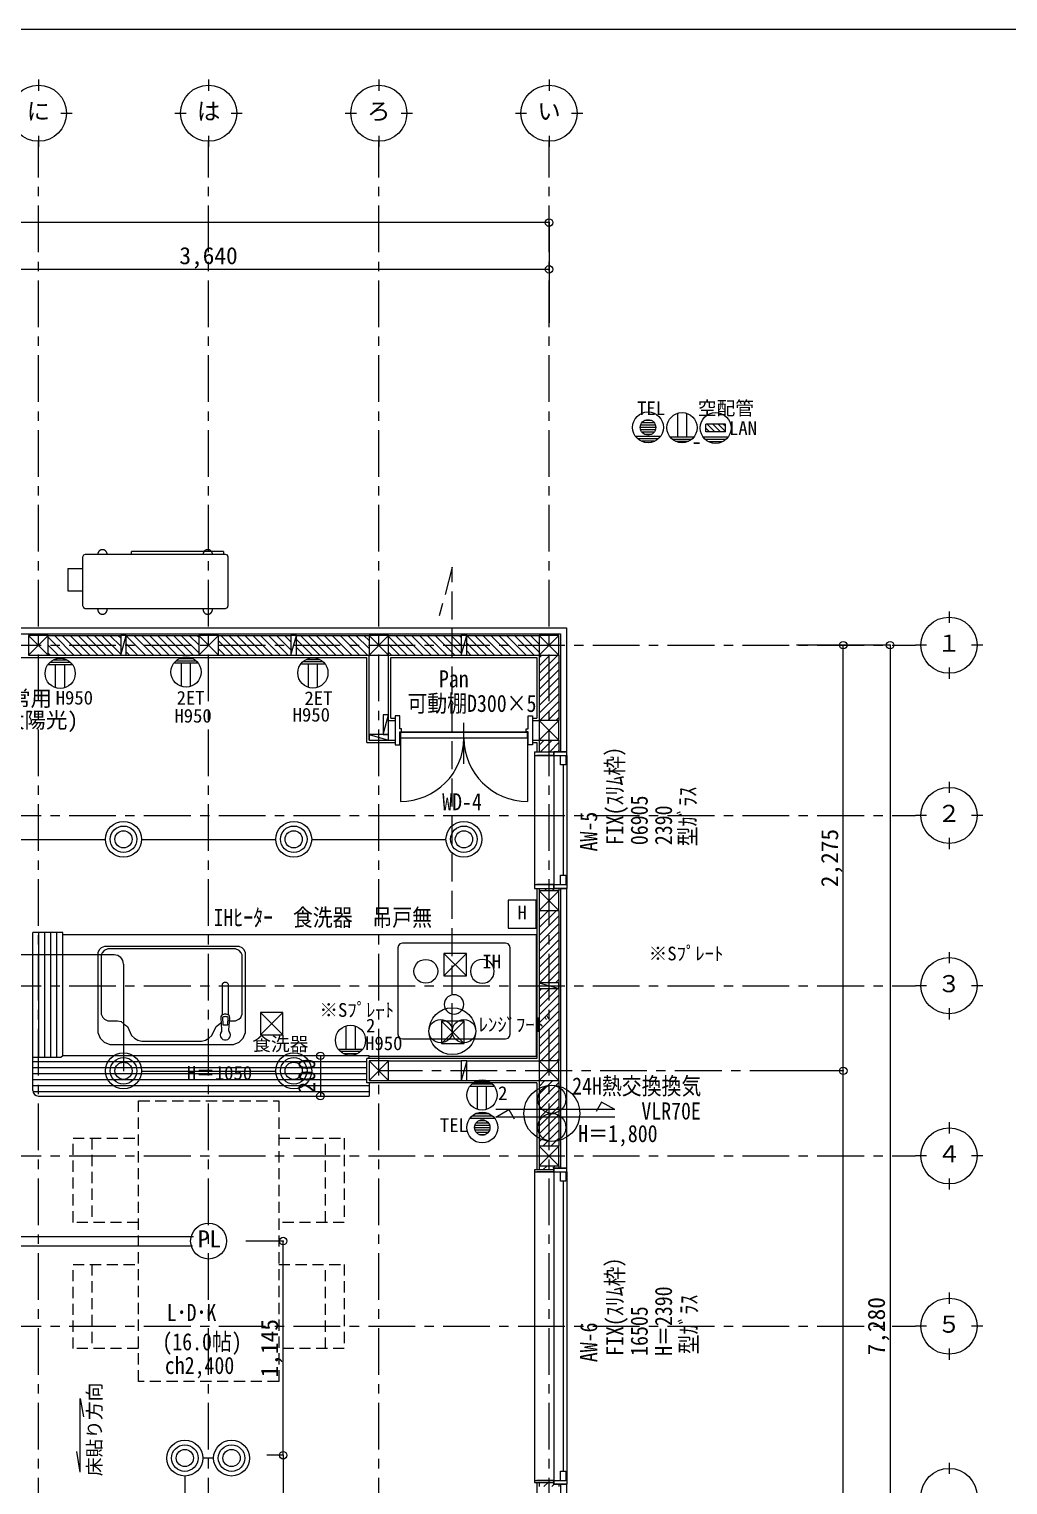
# Model space of a CAD drawing. Units: millimetres at full size, sheet at 1:50. Extents: x -16792 to 54909, y -26252 to 25759.
# Drawn here: x -656 to 4577, y -940 to 6842 of the extents above; entities that cross this region are included whole.
import ezdxf
from ezdxf.enums import TextEntityAlignment as Align

# ---------------------------------------------------------------- set-up
doc = ezdxf.new("R2010")
doc.units = ezdxf.units.MM
doc.header["$LTSCALE"] = 50
doc.header["$PDMODE"] = 32
doc.header["$PDSIZE"] = 40
for name, pattern in [('CHAIN1', [8, 5, -1, 1, -1]), ('DASHED1', [1.8, 1.2, -0.6]), ('DASHED3', [4, 3, -1])]:
    doc.linetypes.add(name, pattern=pattern)
for name, color, linetype, lineweight in [('3-1_通り芯・通り番号', 7, 'Continuous', 13), ('3-2_柱(黄)', 4, 'Continuous', 5), ('3-3_仕上線(黄)', 3, 'Continuous', 20), ('3-4_下地・間柱(水色)', 4, 'Continuous', 5), ('3-5_サッシ・室内建具', 7, 'Continuous', 13), ('3-6_住宅設備・造作', 4, 'Continuous', 5), ('3-7_家具点線', 4, 'DASHED1', 5), ('3-8_ハッチング', 1, 'Continuous', 9), ('3-9_建築設備', 5, 'Continuous', 13), ('3-A_文字', 7, 'Continuous', 13), ('3-F_寸法・方位', 7, 'Continuous', 13), ('8-1', 134, 'Continuous', 13), ('8-2', 6, 'Continuous', 13), ('8-A', 6, 'Continuous', 13), ('8-F', 7, 'Continuous', 13), ('F-F_図面枠（共通）', 7, 'Continuous', 13)]:
    doc.layers.add(name, color=color, linetype=linetype, lineweight=lineweight)
doc.styles.add('ＭＳ ゴシック', font='')
doc.styles.get('ＭＳ ゴシック').set_extended_font_data('MS Gothic')

msp = doc.modelspace()

# ---------------------------------------------------------------- linework, layer by layer
at = {"layer": '3-1_通り芯・通り番号'}
for p, q in [((-606.26, 6572.32), (-606.26, 6512.32)), ((303.74, 6572.32), (303.74, 6512.32)), ((1213.74, 6572.32), (1213.74, 6512.32)), ((2123.74, 6572.32), (2123.74, 6512.32)), ((-486.26, 6392.32), (-426.26, 6392.32)), ((123.74, 6392.32), (183.74, 6392.32)), ((423.74, 6392.32), (483.74, 6392.32)), ((1033.74, 6392.32), (1093.74, 6392.32)), ((1333.74, 6392.32), (1393.74, 6392.32)), ((1943.74, 6392.32), (2003.74, 6392.32)), ((2243.74, 6392.32), (2303.74, 6392.32)), ((-606.26, 6272.32), (-606.26, 6212.32)), ((303.74, 6272.32), (303.74, 6212.32)), ((1213.74, 6272.32), (1213.74, 6212.32)), ((2123.74, 6272.32), (2123.74, 6212.32)), ((4262.32, 3728.8), (4262.32, 3668.8)), ((4142.32, 3548.8), (4082.32, 3548.8)), ((4442.32, 3548.8), (4382.32, 3548.8)), ((4262.32, 3428.8), (4262.32, 3368.8)), ((4262.32, 2818.8), (4262.32, 2758.8)), ((4142.32, 2638.8), (4082.32, 2638.8)), ((4442.32, 2638.8), (4382.32, 2638.8)), ((4262.32, 2518.8), (4262.32, 2458.8)), ((4262.32, 1908.8), (4262.32, 1848.8)), ((4142.32, 1728.8), (4082.32, 1728.8)), ((4442.32, 1728.8), (4382.32, 1728.8)), ((4262.32, 1608.8), (4262.32, 1548.8)), ((4262.32, 998.8), (4262.32, 938.8)), ((4142.32, 818.8), (4082.32, 818.8)), ((4442.32, 818.8), (4382.32, 818.8)), ((4262.32, 698.8), (4262.32, 638.8)), ((4262.32, 88.8), (4262.32, 28.8)), ((4142.32, -91.2), (4082.32, -91.2)), ((4442.32, -91.2), (4382.32, -91.2)), ((4262.32, -211.2), (4262.32, -271.2)), ((4262.32, -821.2), (4262.32, -881.2))]:
    msp.add_line(p, q, dxfattribs=at)
at = {"layer": '3-1_通り芯・通り番号', "color": 1, "linetype": 'CHAIN1', "lineweight": 9}
for p, q in [((-606.26, -5551.2), (-606.26, 6242.32)), ((303.74, -5551.2), (303.74, 6242.32)), ((1213.74, -5551.2), (1213.74, 6242.32)), ((2123.74, -5551.2), (2123.74, 6242.32)), ((-7242.18, 3548.8), (4082.32, 3548.8)), ((-7242.18, 2638.8), (4082.32, 2638.8)), ((-7242.18, 1728.8), (4082.32, 1728.8)), ((3447, 1273.8), (1213.74, 1273.8)), ((-7242.18, 818.8), (4082.32, 818.8)), ((-7242.18, -91.2), (4082.32, -91.2))]:
    msp.add_line(p, q, dxfattribs=at)
at = {"layer": '3-1_通り芯・通り番号'}
for centre in [(-606.26, 6392.32), (303.74, 6392.32), (1213.74, 6392.32), (2123.74, 6392.32), (4262.32, 3548.8), (4262.32, 2638.8), (4262.32, 1728.8), (4262.32, 818.8), (4262.32, -91.2), (4262.32, -1001.2)]:
    msp.add_circle(centre, 150, dxfattribs=at)
at = {"layer": '3-2_柱(黄)'}
for p, q in [((-658.76, 3601.3), (-553.76, 3496.3)), ((-553.76, 3601.3), (-658.76, 3496.3)), ((251.24, 3601.3), (356.24, 3496.3)), ((356.24, 3601.3), (251.24, 3496.3)), ((1161.24, 3601.3), (1266.24, 3496.3)), ((1266.24, 3601.3), (1161.24, 3496.3)), ((2071.24, 3601.3), (2176.24, 3496.3)), ((2176.24, 3601.3), (2071.24, 3496.3)), ((2071.24, 3146.3), (2176.24, 3041.3)), ((2176.24, 3146.3), (2071.24, 3041.3)), ((2176.24, 2236.3), (2071.24, 2131.3)), ((2176.24, 2131.3), (2071.24, 2236.3)), ((1161.24, 1326.3), (1266.24, 1221.3)), ((1266.24, 1326.3), (1161.24, 1221.3)), ((2071.24, 1326.3), (2176.24, 1221.3)), ((2176.24, 1326.3), (2071.24, 1221.3)), ((2071.24, 871.3), (2176.24, 766.3)), ((2176.24, 871.3), (2071.24, 766.3))]:
    msp.add_line(p, q, dxfattribs=at)
at = {"layer": '3-2_柱(黄)', "color": 3, "lineweight": 20}
for points in [[(-658.76, 3601.3), (-658.76, 3496.3), (-553.76, 3496.3), (-553.76, 3601.3)], [(251.24, 3601.3), (251.24, 3496.3), (356.24, 3496.3), (356.24, 3601.3)], [(1161.24, 3601.3), (1161.24, 3496.3), (1266.24, 3496.3), (1266.24, 3601.3)], [(2071.24, 3601.3), (2071.24, 3496.3), (2176.24, 3496.3), (2176.24, 3601.3)], [(2071.24, 3146.3), (2071.24, 3041.3), (2176.24, 3041.3), (2176.24, 3146.3)], [(2176.24, 2236.3), (2071.24, 2236.3), (2071.24, 2131.3), (2176.24, 2131.3)], [(1161.24, 1326.3), (1161.24, 1221.3), (1266.24, 1221.3), (1266.24, 1326.3)], [(2071.24, 1326.3), (2071.24, 1221.3), (2176.24, 1221.3), (2176.24, 1326.3)], [(2071.24, 871.3), (2071.24, 766.3), (2176.24, 766.3), (2176.24, 871.3)]]:
    msp.add_lwpolyline(points, close=True, dxfattribs=at)
at = {"layer": '3-3_仕上線(黄)'}
for p, q in [((-1516.26, 3641.3), (-606.26, 3641.3)), ((-606.26, 3641.3), (303.74, 3641.3)), ((303.74, 3641.3), (1213.74, 3641.3)), ((1213.74, 3641.3), (2216.24, 3641.3)), ((2216.24, 3641.3), (2216.24, 3093.8)), ((-1451.26, 3483.8), (-606.26, 3483.8)), ((-606.26, 3483.8), (303.74, 3483.8)), ((303.74, 3483.8), (1148.74, 3483.8)), ((1148.74, 3028.8), (1148.74, 3483.8)), ((2058.74, 3483.8), (2058.74, 3158.8)), ((1278.74, 3158.8), (1301.74, 3158.8)), ((2035.74, 3158.8), (2058.74, 3158.8)), ((2216.24, 3093.8), (2216.24, 2978.8)), ((1148.74, 3028.8), (1301.74, 3028.8)), ((2058.74, 2248.8), (2058.74, 2183.8)), ((2058.74, 2183.8), (2058.74, 1338.8)), ((2216.24, 2248.8), (2216.24, 2183.8)), ((2216.24, 2183.8), (2216.24, 1273.8)), ((2058.74, 1338.8), (1148.74, 1338.8)), ((1148.74, 1208.8), (1148.74, 1338.8)), ((2216.24, 1273.8), (2216.24, 818.8)), ((2058.74, 1208.8), (1148.74, 1208.8)), ((2058.74, 1208.8), (2058.74, 818.8)), ((2058.74, 818.8), (2058.74, 743.8)), ((2216.24, 818.8), (2216.24, 753.8)), ((2058.74, -926.2), (2058.74, -1001.2)), ((2216.24, -936.2), (2216.24, -1001.2))]:
    msp.add_line(p, q, dxfattribs=at)
for points in [[(1278.74, 3158.8), (1278.74, 3483.8), (2058.74, 3483.8)], [(2035.74, 3028.8), (2058.74, 3028.8), (2058.74, 2978.8)]]:
    msp.add_lwpolyline(points, dxfattribs=at)
at = {"layer": '3-4_下地・間柱(水色)'}
for p, q in [((-1516.26, 3610.3), (-606.26, 3610.3)), ((-606.26, 3610.3), (303.74, 3610.3)), ((-553.76, 3601.3), (-166.26, 3601.3)), ((-166.26, 3496.3), (-136.26, 3601.3)), ((-136.26, 3601.3), (-166.26, 3601.3)), ((-166.26, 3601.3), (-166.26, 3496.3)), ((-136.26, 3601.3), (251.24, 3601.3)), ((-136.26, 3496.3), (-136.26, 3601.3)), ((303.74, 3610.3), (1213.74, 3610.3)), ((356.24, 3601.3), (743.74, 3601.3)), ((743.74, 3496.3), (773.74, 3601.3)), ((773.74, 3601.3), (743.74, 3601.3)), ((743.74, 3601.3), (743.74, 3496.3)), ((773.74, 3601.3), (1161.24, 3601.3)), ((773.74, 3496.3), (773.74, 3601.3)), ((1213.74, 3610.3), (2185.24, 3610.3)), ((1266.24, 3601.3), (1653.74, 3601.3)), ((1653.74, 3496.3), (1683.74, 3601.3)), ((1683.74, 3601.3), (1653.74, 3601.3)), ((1653.74, 3601.3), (1653.74, 3496.3)), ((1683.74, 3496.3), (1683.74, 3601.3)), ((1683.74, 3601.3), (2071.24, 3601.3)), ((2185.24, 3610.3), (2185.24, 3093.8)), ((-553.76, 3496.3), (-166.26, 3496.3)), ((-166.26, 3496.3), (-136.26, 3496.3)), ((-136.26, 3496.3), (251.24, 3496.3)), ((356.24, 3496.3), (743.74, 3496.3)), ((743.74, 3496.3), (773.74, 3496.3)), ((773.74, 3496.3), (1161.24, 3496.3)), ((1161.24, 3041.3), (1161.24, 3496.3)), ((1266.24, 3496.3), (1653.74, 3496.3)), ((1266.24, 3146.3), (1266.24, 3496.3)), ((1653.74, 3496.3), (1683.74, 3496.3)), ((1683.74, 3496.3), (2071.24, 3496.3)), ((2071.24, 3496.3), (2071.24, 3146.3)), ((2176.24, 3496.3), (2176.24, 3146.3)), ((1236.24, 3176.3), (1236.24, 3071.3)), ((1266.24, 3071.3), (1266.24, 3176.3)), ((1266.24, 3146.3), (1301.74, 3146.3)), ((2035.74, 3146.3), (2071.24, 3146.3)), ((1161.24, 3071.3), (1161.24, 3041.3)), ((1266.24, 3071.3), (1161.24, 3071.3)), ((1161.24, 3041.3), (1301.74, 3041.3)), ((1161.24, 3041.3), (1266.24, 3041.3)), ((1236.24, 3071.3), (1266.24, 3071.3)), ((2035.74, 3041.3), (2071.24, 3041.3)), ((2071.24, 3041.3), (2071.24, 3028.8)), ((2176.24, 3041.3), (2176.24, 2978.8)), ((2185.24, 3093.8), (2185.24, 2978.8)), ((2071.24, 2248.8), (2071.24, 2236.3)), ((2176.24, 2248.8), (2176.24, 2236.3)), ((2185.24, 2248.8), (2185.24, 2183.8)), ((2185.24, 2183.8), (2185.24, 1273.8)), ((2071.24, 2131.3), (2071.24, 1326.3)), ((2176.24, 2131.3), (2176.24, 1326.3)), ((2071.24, 1743.8), (2071.24, 1713.8)), ((2176.24, 1743.8), (2071.24, 1743.8)), ((2071.24, 1713.8), (2176.24, 1713.8)), ((1266.24, 1326.3), (1653.74, 1326.3)), ((1683.74, 1326.3), (1653.74, 1221.3)), ((1653.74, 1326.3), (1653.74, 1221.3)), ((1683.74, 1326.3), (1653.74, 1326.3)), ((2185.24, 1273.8), (2185.24, 818.8)), ((1266.24, 1221.3), (1653.74, 1221.3)), ((1653.74, 1221.3), (1683.74, 1221.3)), ((1683.74, 1221.3), (2071.24, 1221.3)), ((2071.24, 1221.3), (2071.24, 871.3)), ((2176.24, 1221.3), (2176.24, 871.3)), ((2185.24, 818.8), (2185.24, 753.8)), ((2071.24, 766.3), (2071.24, 743.8)), ((2176.24, 766.3), (2176.24, 753.8)), ((2071.24, -926.2), (2071.24, -948.7)), ((2176.24, -936.2), (2176.24, -948.7)), ((2185.24, -936.2), (2185.24, -1001.2))]:
    msp.add_line(p, q, dxfattribs=at)
for points in [[(1236.24, 3071.3), (1266.24, 3176.3), (1236.24, 3176.3)], [(1161.24, 3071.3), (1266.24, 3041.3), (1266.24, 3071.3)], [(2071.24, 1743.8), (2176.24, 1713.8), (2176.24, 1743.8)], [(1683.74, 1221.3), (1683.74, 1326.3), (2071.24, 1326.3)]]:
    msp.add_lwpolyline(points, dxfattribs=at)
at = {"layer": '3-5_サッシ・室内建具'}
for p, q in [((1325.74, 3170.8), (1301.74, 3170.8)), ((1325.74, 3101.3), (1325.74, 3170.8)), ((1668.74, 2913.8), (1668.74, 3133.8)), ((2011.74, 3170.8), (2035.74, 3170.8)), ((2011.74, 3101.3), (2011.74, 3170.8)), ((2035.74, 3170.8), (2035.74, 3016.8)), ((1325.74, 3016.8), (1325.74, 3086.3)), ((1325.74, 3086.3), (1335.74, 3086.3)), ((1328.74, 3083.3), (2008.74, 3083.3)), ((1328.74, 3053.3), (1328.74, 2713.3)), ((2001.74, 3101.3), (2011.74, 3101.3)), ((2008.74, 3053.3), (2008.74, 2713.3)), ((2011.74, 3016.8), (2011.74, 3086.3)), ((2035.74, 3016.8), (2011.74, 3016.8)), ((2046.74, 2978.8), (2219.24, 2978.8)), ((2046.74, 2978.8), (2046.74, 2958.8)), ((2046.74, 2958.8), (2219.24, 2958.8)), ((2046.74, 2958.8), (2046.74, 2248.8)), ((2149.24, 2958.8), (2149.24, 2978.8)), ((2149.24, 2958.8), (2149.24, 2268.8)), ((2216.24, 2978.8), (2207.24, 2978.8)), ((2219.24, 2958.8), (2219.24, 2978.8)), ((2219.24, 2958.8), (2219.24, 2268.8)), ((2199.24, 2908.8), (2199.24, 2318.8)), ((2046.74, 2268.8), (2219.24, 2268.8)), ((2046.74, 2268.8), (2046.74, 2248.8)), ((2149.24, 2268.8), (2058.74, 2268.8)), ((2149.24, 2268.8), (2149.24, 2248.8)), ((2149.24, 2248.8), (2149.24, 2268.8)), ((2214.24, 2318.8), (2214.24, 2268.8)), ((2219.24, 2268.8), (2219.24, 2248.8)), ((2046.74, 2248.8), (2219.24, 2248.8)), ((2216.24, 2248.8), (2149.24, 2248.8)), ((2216.24, 2248.8), (2207.24, 2248.8)), ((2046.74, 743.8), (2046.74, -926.2)), ((2046.74, 733.8), (2219.24, 733.8)), ((2149.24, 733.8), (2058.74, 733.8)), ((2149.24, 733.8), (2149.24, 753.8)), ((2149.24, 753.8), (2219.24, 753.8)), ((2149.24, 733.8), (2149.24, -916.2)), ((2216.24, 753.8), (2207.24, 753.8)), ((2214.24, 733.8), (2214.24, 683.8)), ((2219.24, 733.8), (2219.24, 753.8)), ((2219.24, 733.8), (2219.24, -916.2)), ((2199.24, 683.8), (2199.24, -866.2)), ((2046.74, -916.2), (2219.24, -916.2)), ((2149.24, -916.2), (2058.74, -916.2)), ((2149.24, -916.2), (2149.24, -936.2)), ((2149.24, -936.2), (2149.24, -916.2)), ((2214.24, -866.2), (2214.24, -916.2)), ((2219.24, -916.2), (2219.24, -936.2)), ((2149.24, -936.2), (2219.24, -936.2)), ((2216.24, -936.2), (2149.24, -936.2)), ((2216.24, -936.2), (2207.24, -936.2))]:
    msp.add_line(p, q, dxfattribs=at)
for points in [[(1301.74, 3170.8), (1301.74, 3016.8), (1325.74, 3016.8)], [(1335.74, 3086.3), (1335.74, 3101.3), (1325.74, 3101.3)], [(2011.74, 3086.3), (2001.74, 3086.3), (2001.74, 3101.3)], [(2216.24, 2978.8), (2149.24, 2978.8), (2149.24, 2958.8), (2058.74, 2958.8)], [(2214.24, 2958.8), (2214.24, 2908.8), (2184.24, 2908.8), (2184.24, 2958.8)], [(2184.24, 2268.8), (2184.24, 2318.8), (2214.24, 2318.8)], [(2149.24, 743.8), (2046.74, 743.8), (2046.74, 733.8)], [(2216.24, 753.8), (2149.24, 753.8), (2149.24, 733.8)], [(2214.24, 683.8), (2184.24, 683.8), (2184.24, 733.8)], [(2046.74, -916.2), (2046.74, -926.2), (2149.24, -926.2)], [(2184.24, -916.2), (2184.24, -866.2), (2214.24, -866.2)]]:
    msp.add_lwpolyline(points, dxfattribs=at)
msp.add_lwpolyline([(1328.74, 3083.3), (1328.74, 3053.3), (2008.74, 3053.3), (2008.74, 3083.3)], close=True, dxfattribs=at)
for centre, start, end in [((1328.74, 3053.3), 270, 0), ((2008.74, 3053.3), 180, 270)]:
    msp.add_arc(centre, 340, start, end, dxfattribs=at)
at = {"layer": '3-6_住宅設備・造作'}
for p, q in [((-263.52, 4059.3), (-264.24, 4059.3)), ((384.12, 4049.3), (-108.88, 4049.3)), ((-108.88, 4034.3), (-108.88, 4049.3)), ((384.12, 4049.3), (384.12, 4034.3)), ((394.12, 4034.3), (-355.88, 4034.3)), ((-448.88, 3959.3), (-448.88, 3839.3)), ((-448.88, 3959.3), (-370.88, 3959.3)), ((-448.88, 3839.3), (-370.88, 3839.3)), ((-288.88, 3739.3), (-288.88, 3745.3)), ((-238.89, 3738.58), (-238.89, 3745.3)), ((274.12, 3739.3), (274.12, 3745.3)), ((324.11, 3738.58), (324.11, 3745.3)), ((-264.24, 3714.3), (-263.52, 3714.3)), ((2056.24, 2001.3), (-476.26, 2001.3)), ((2056.24, 1351.3), (2056.24, 2001.3)), ((1161.24, 1351.3), (2056.24, 1351.3))]:
    msp.add_line(p, q, dxfattribs=at)
for points in [[(-264.24, 4059.3), (-264.96, 4059.28), (-265.68, 4059.24), (-266.4, 4059.17), (-267.11, 4059.09), (-267.83, 4058.99), (-268.54, 4058.86), (-269.24, 4058.72), (-269.94, 4058.56), (-270.64, 4058.37), (-271.33, 4058.17), (-272.02, 4057.94), (-272.69, 4057.7), (-273.36, 4057.43), (-274.03, 4057.15), (-274.68, 4056.85), (-275.33, 4056.53), (-275.96, 4056.19), (-276.59, 4055.83), (-277.2, 4055.46), (-277.81, 4055.06), (-278.4, 4054.65), (-278.98, 4054.23), (-279.55, 4053.78), (-280.1, 4053.32), (-280.64, 4052.85), (-281.17, 4052.36), (-281.68, 4051.85), (-282.18, 4051.33), (-282.67, 4050.8), (-283.13, 4050.25), (-283.59, 4049.69), (-284.02, 4049.11), (-284.44, 4048.53), (-284.84, 4047.93), (-285.22, 4047.32), (-285.59, 4046.7), (-285.94, 4046.07), (-286.27, 4045.43), (-286.58, 4044.78)], [(-253.08, 4056.85), (-253.73, 4057.15), (-254.4, 4057.43), (-255.07, 4057.7), (-255.74, 4057.94), (-256.43, 4058.17), (-257.12, 4058.37), (-257.82, 4058.56), (-258.52, 4058.72), (-259.22, 4058.86), (-259.93, 4058.99), (-260.65, 4059.09), (-261.36, 4059.17), (-262.08, 4059.24), (-262.8, 4059.28), (-263.52, 4059.3)], [(-238.88, 4034.3), (-238.89, 4035.02), (-238.92, 4035.74), (-238.97, 4036.46), (-239.05, 4037.18), (-239.14, 4037.89), (-239.25, 4038.6), (-239.39, 4039.31), (-239.54, 4040.01), (-239.72, 4040.71), (-239.91, 4041.41), (-240.13, 4042.1), (-240.36, 4042.78), (-240.61, 4043.45), (-240.89, 4044.12), (-241.18, 4044.78), (-241.49, 4045.43), (-241.82, 4046.07), (-242.17, 4046.7), (-242.54, 4047.32), (-242.92, 4047.93), (-243.32, 4048.53), (-243.74, 4049.11), (-244.17, 4049.69), (-244.63, 4050.25), (-245.09, 4050.8), (-245.58, 4051.33), (-246.08, 4051.85), (-246.59, 4052.36), (-247.12, 4052.85), (-247.66, 4053.32), (-248.21, 4053.78), (-248.78, 4054.23), (-249.36, 4054.65), (-249.95, 4055.06), (-250.56, 4055.46), (-251.17, 4055.83), (-251.8, 4056.19), (-252.43, 4056.53), (-253.08, 4056.85)], [(298.76, 4059.3), (298.04, 4059.28), (297.32, 4059.24), (296.6, 4059.17), (295.89, 4059.09), (295.17, 4058.99), (294.46, 4058.86), (293.76, 4058.72), (293.06, 4058.56), (292.36, 4058.37), (291.67, 4058.17), (290.98, 4057.94), (290.31, 4057.7), (289.64, 4057.43), (288.97, 4057.15), (288.32, 4056.85), (287.67, 4056.53), (287.04, 4056.19), (286.41, 4055.83), (285.8, 4055.46), (285.19, 4055.06), (284.6, 4054.65), (284.02, 4054.23), (283.45, 4053.78), (282.9, 4053.32), (282.36, 4052.85), (281.83, 4052.36), (281.32, 4051.85), (280.82, 4051.33), (280.33, 4050.8), (279.87, 4050.25), (279.41, 4049.69), (278.98, 4049.11), (278.56, 4048.53), (278.16, 4047.93), (277.78, 4047.32), (277.41, 4046.7), (277.06, 4046.07), (276.73, 4045.43), (276.42, 4044.78)], [(309.92, 4056.85), (309.27, 4057.15), (308.6, 4057.43), (307.93, 4057.7), (307.26, 4057.94), (306.57, 4058.17), (305.88, 4058.37), (305.18, 4058.56), (304.48, 4058.72), (303.78, 4058.86), (303.07, 4058.99), (302.35, 4059.09), (301.64, 4059.17), (300.92, 4059.24), (300.2, 4059.28), (299.48, 4059.3), (298.76, 4059.3)], [(324.12, 4034.3), (324.11, 4035.02), (324.08, 4035.74), (324.03, 4036.46), (323.95, 4037.18), (323.86, 4037.89), (323.75, 4038.6), (323.61, 4039.31), (323.46, 4040.01), (323.28, 4040.71), (323.09, 4041.41), (322.87, 4042.1), (322.64, 4042.78), (322.39, 4043.45), (322.11, 4044.12), (321.82, 4044.78), (321.51, 4045.43), (321.18, 4046.07), (320.83, 4046.7), (320.46, 4047.32), (320.08, 4047.93), (319.68, 4048.53), (319.26, 4049.11), (318.83, 4049.69), (318.37, 4050.25), (317.91, 4050.8), (317.42, 4051.33), (316.92, 4051.85), (316.41, 4052.36), (315.88, 4052.85), (315.34, 4053.32), (314.79, 4053.78), (314.22, 4054.23), (313.64, 4054.65), (313.05, 4055.06), (312.44, 4055.46), (311.83, 4055.83), (311.2, 4056.19), (310.57, 4056.53), (309.92, 4056.85)], [(-355.88, 4034.3), (-365.88, 4029.3), (-370.88, 4019.3)], [(-370.88, 4019.3), (-370.88, 3760.3), (-365.88, 3750.3), (-355.88, 3745.3), (394.12, 3745.3)], [(-286.58, 4044.78), (-286.87, 4044.12), (-287.15, 4043.45), (-287.4, 4042.78), (-287.63, 4042.1), (-287.85, 4041.41), (-288.04, 4040.71), (-288.22, 4040.01), (-288.37, 4039.31), (-288.51, 4038.6), (-288.62, 4037.89), (-288.71, 4037.18), (-288.79, 4036.46), (-288.84, 4035.74), (-288.87, 4035.02), (-288.88, 4034.3)], [(276.42, 4044.78), (276.13, 4044.12), (275.85, 4043.45), (275.6, 4042.78), (275.37, 4042.1), (275.15, 4041.41), (274.96, 4040.71), (274.78, 4040.01), (274.63, 4039.31), (274.49, 4038.6), (274.38, 4037.89), (274.29, 4037.18), (274.21, 4036.46), (274.16, 4035.74), (274.13, 4035.02), (274.12, 4034.3)], [(394.12, 3745.3), (404.12, 3750.3), (409.12, 3760.3), (409.12, 4019.3), (404.12, 4029.3), (394.12, 4034.3)], [(-288.88, 3739.3), (-288.87, 3738.58), (-288.84, 3737.86), (-288.79, 3737.14), (-288.71, 3736.43), (-288.62, 3735.71), (-288.51, 3735), (-288.37, 3734.29), (-288.22, 3733.59), (-288.04, 3732.89), (-287.85, 3732.2), (-287.63, 3731.51), (-287.4, 3730.83), (-287.15, 3730.15), (-286.87, 3729.49), (-286.58, 3728.83), (-286.27, 3728.18), (-285.94, 3727.54), (-285.59, 3726.91), (-285.22, 3726.29), (-284.84, 3725.68), (-284.44, 3725.08), (-284.02, 3724.49), (-283.59, 3723.92), (-283.13, 3723.35), (-282.67, 3722.81), (-282.18, 3722.27), (-281.68, 3721.75), (-281.17, 3721.25), (-280.64, 3720.76), (-280.1, 3720.28), (-279.55, 3719.82), (-278.98, 3719.38), (-278.4, 3718.95), (-277.81, 3718.54), (-277.2, 3718.15), (-276.59, 3717.77), (-275.96, 3717.41), (-275.33, 3717.08), (-274.68, 3716.76)], [(-241.18, 3728.83), (-240.89, 3729.49), (-240.61, 3730.15), (-240.36, 3730.83), (-240.13, 3731.51), (-239.91, 3732.2), (-239.72, 3732.89), (-239.54, 3733.59), (-239.39, 3734.29), (-239.25, 3735), (-239.14, 3735.71), (-239.05, 3736.43), (-238.97, 3737.14), (-238.92, 3737.86), (-238.89, 3738.58), (-238.88, 3739.3)], [(274.12, 3739.3), (274.13, 3738.58), (274.16, 3737.86), (274.21, 3737.14), (274.29, 3736.43), (274.38, 3735.71), (274.49, 3735), (274.63, 3734.29), (274.78, 3733.59), (274.96, 3732.89), (275.15, 3732.2), (275.37, 3731.51), (275.6, 3730.83), (275.85, 3730.15), (276.13, 3729.49), (276.42, 3728.83), (276.73, 3728.18), (277.06, 3727.54), (277.41, 3726.91), (277.78, 3726.29), (278.16, 3725.68), (278.56, 3725.08), (278.98, 3724.49), (279.41, 3723.92), (279.87, 3723.35), (280.33, 3722.81), (280.82, 3722.27), (281.32, 3721.75), (281.83, 3721.25), (282.36, 3720.76), (282.9, 3720.28), (283.45, 3719.82), (284.02, 3719.38), (284.6, 3718.95), (285.19, 3718.54), (285.8, 3718.15), (286.41, 3717.77), (287.04, 3717.41), (287.67, 3717.08), (288.32, 3716.76)], [(321.82, 3728.83), (322.11, 3729.49), (322.39, 3730.15), (322.64, 3730.83), (322.87, 3731.51), (323.09, 3732.2), (323.28, 3732.89), (323.46, 3733.59), (323.61, 3734.29), (323.75, 3735), (323.86, 3735.71), (323.95, 3736.43), (324.03, 3737.14), (324.08, 3737.86), (324.11, 3738.58), (324.12, 3739.3)], [(-274.68, 3716.76), (-274.03, 3716.45), (-273.36, 3716.17), (-272.69, 3715.91), (-272.02, 3715.66), (-271.33, 3715.44), (-270.64, 3715.23), (-269.94, 3715.05), (-269.24, 3714.88), (-268.54, 3714.74), (-267.83, 3714.62), (-267.11, 3714.51), (-266.4, 3714.43), (-265.68, 3714.37), (-264.96, 3714.32), (-264.24, 3714.3)], [(-263.52, 3714.3), (-262.8, 3714.32), (-262.08, 3714.37), (-261.36, 3714.43), (-260.65, 3714.51), (-259.93, 3714.62), (-259.22, 3714.74), (-258.52, 3714.88), (-257.82, 3715.05), (-257.12, 3715.23), (-256.43, 3715.44), (-255.74, 3715.66), (-255.07, 3715.91), (-254.4, 3716.17), (-253.73, 3716.45), (-253.08, 3716.76), (-252.43, 3717.08), (-251.8, 3717.41), (-251.17, 3717.77), (-250.56, 3718.15), (-249.95, 3718.54), (-249.36, 3718.95), (-248.78, 3719.38), (-248.21, 3719.82), (-247.66, 3720.28), (-247.12, 3720.76), (-246.59, 3721.25), (-246.08, 3721.75), (-245.58, 3722.27), (-245.09, 3722.81), (-244.63, 3723.35), (-244.17, 3723.92), (-243.74, 3724.49), (-243.32, 3725.08), (-242.92, 3725.68), (-242.54, 3726.29), (-242.17, 3726.91), (-241.82, 3727.54), (-241.49, 3728.18), (-241.18, 3728.83)], [(288.32, 3716.76), (288.97, 3716.45), (289.64, 3716.17), (290.31, 3715.91), (290.98, 3715.66), (291.67, 3715.44), (292.36, 3715.23), (293.06, 3715.05), (293.76, 3714.88), (294.46, 3714.74), (295.17, 3714.62), (295.89, 3714.51), (296.6, 3714.43), (297.32, 3714.37), (298.04, 3714.32), (298.76, 3714.3), (299.48, 3714.3)], [(299.48, 3714.3), (300.2, 3714.32), (300.92, 3714.37), (301.64, 3714.43), (302.35, 3714.51), (303.07, 3714.62), (303.78, 3714.74), (304.48, 3714.88), (305.18, 3715.05), (305.88, 3715.23), (306.57, 3715.44), (307.26, 3715.66), (307.93, 3715.91), (308.6, 3716.17), (309.27, 3716.45), (309.92, 3716.76), (310.57, 3717.08), (311.2, 3717.41), (311.83, 3717.77), (312.44, 3718.15), (313.05, 3718.54), (313.64, 3718.95), (314.22, 3719.38), (314.79, 3719.82), (315.34, 3720.28), (315.88, 3720.76), (316.41, 3721.25), (316.92, 3721.75), (317.42, 3722.27), (317.91, 3722.81), (318.37, 3723.35), (318.83, 3723.92), (319.26, 3724.49), (319.68, 3725.08), (320.08, 3725.68), (320.46, 3726.29), (320.83, 3726.91), (321.18, 3727.54), (321.51, 3728.18), (321.82, 3728.83)], [(415.53, 1541.76), (447, 1541.75), (464.93, 1549.17), (475.08, 1559.32), (482.5, 1577.24), (482.47, 1892.87), (477.96, 1905.08), (466.57, 1917.66), (447.58, 1924.93), (-235.1, 1924.93), (-254.09, 1917.66), (-265.47, 1905.08), (-269.99, 1892.87), (-270.02, 1577.24), (-262.59, 1559.32), (-252.45, 1549.17), (-234.52, 1541.75), (-183.46, 1541.77), (-163.85, 1536.55), (-146.51, 1521.91), (-130.74, 1510.77), (-109.07, 1462.64), (-93.26, 1447.37), (-74.6, 1436.96), (-53.08, 1431.37), (265.56, 1431.37), (287.09, 1436.96), (305.74, 1447.37), (321.56, 1462.64), (343.22, 1510.77), (358.99, 1521.91), (370.85, 1531.92)], [(1465.15, 1741.82), (1464.65, 1741.76), (1450.02, 1743.45), (1436.58, 1748.26), (1424.72, 1755.81), (1414.82, 1765.7), (1407.28, 1777.56), (1402.47, 1791), (1400.78, 1805.64), (1402.47, 1820.28), (1407.28, 1833.72), (1414.82, 1845.58), (1424.72, 1855.47), (1436.58, 1863.02), (1450.02, 1867.83)], [(1450.02, 1867.83), (1464.65, 1869.52), (1479.29, 1867.83), (1492.73, 1863.02), (1504.59, 1855.47), (1514.49, 1845.58), (1522.03, 1833.72), (1526.84, 1820.28), (1528.53, 1805.64), (1526.84, 1791), (1520.62, 1775.35)], [(1781.61, 1867.83), (1766.97, 1869.52), (1752.34, 1867.83), (1738.9, 1863.02), (1727.04, 1855.47), (1717.14, 1845.58), (1709.6, 1833.72), (1704.79, 1820.28), (1703.1, 1805.64), (1704.79, 1791), (1711.01, 1775.35)], [(1766.48, 1741.82), (1766.97, 1741.76), (1781.61, 1743.45), (1795.05, 1748.26), (1806.91, 1755.81), (1816.81, 1765.7), (1824.35, 1777.56), (1829.16, 1791), (1830.85, 1805.64), (1829.16, 1820.28), (1824.35, 1833.72), (1816.81, 1845.58), (1806.91, 1855.47), (1795.05, 1863.02), (1781.61, 1867.83)], [(409.91, 1571.6), (409.91, 1735.21), (408.88, 1738.29), (406.02, 1741.12), (403.6, 1743.35), (402.82, 1743.85), (399.38, 1745.38), (395.15, 1746.19), (390.66, 1746.19), (386.44, 1745.38), (383, 1743.85), (382.22, 1743.35), (379.79, 1741.12), (376.93, 1738.29), (375.91, 1735.21), (375.91, 1571.6)], [(1520.62, 1775.35), (1514.49, 1765.7), (1504.59, 1755.81), (1492.73, 1748.26), (1479.29, 1743.45), (1465.15, 1741.82)], [(1711.01, 1775.35), (1717.14, 1765.7), (1727.04, 1755.81), (1738.9, 1748.26), (1752.34, 1743.45), (1766.48, 1741.82)], [(1568.99, 1651.56), (1565.08, 1640.62), (1563.7, 1628.71), (1565.08, 1616.8), (1568.99, 1605.86)], [(1615.59, 1680.68), (1603.77, 1679.31), (1592.83, 1675.4), (1583.18, 1669.26), (1575.13, 1661.21), (1568.99, 1651.56)], [(1662.37, 1651.56), (1656.23, 1661.21), (1648.17, 1669.26), (1638.52, 1675.4), (1627.59, 1679.31), (1615.59, 1680.68)], [(1656.23, 1596.21), (1662.37, 1605.86), (1666.28, 1616.8), (1667.65, 1628.71), (1666.28, 1640.62), (1662.37, 1651.56)], [(1568.99, 1605.86), (1575.13, 1596.21), (1583.18, 1588.16), (1592.83, 1582.02), (1603.77, 1578.11), (1616.04, 1576.78)], [(1616.04, 1576.78), (1627.59, 1578.11), (1638.52, 1582.02), (1648.17, 1588.16), (1656.23, 1596.21)]]:
    msp.add_lwpolyline(points, dxfattribs=at)
for points in [[(1340.81, 1445.27), (1890.81, 1445.27), (1904.7, 1448.05), (1913.04, 1456.38), (1915.81, 1470.27), (1915.81, 1930.27), (1913.04, 1944.16), (1904.7, 1952.49), (1890.81, 1955.27), (1340.81, 1955.27), (1326.93, 1952.49), (1318.59, 1944.16), (1315.81, 1930.27), (1315.81, 1470.27), (1318.59, 1456.38), (1326.93, 1448.05)], [(436.24, 1413.93), (466.97, 1426.66), (488.51, 1448.2), (501.24, 1478.93), (501.24, 1903.93), (494.17, 1921), (483.31, 1931.86), (466.24, 1938.93), (-253.76, 1938.93), (-270.83, 1931.86), (-281.69, 1921), (-288.76, 1903.93), (-288.76, 1478.93), (-276.03, 1448.2), (-254.49, 1426.66), (-223.76, 1413.93)], [(397.67, 1438.61), (406.62, 1441.87), (413.92, 1447.99), (418.68, 1456.24), (420.34, 1465.62), (418.68, 1475.01), (413.92, 1483.25), (413.47, 1483.63), (412.68, 1492.43), (416.4, 1556.73), (415.96, 1563.79), (413.11, 1568.93), (408.45, 1572.82), (403.38, 1575.49), (398.31, 1576.72), (392.91, 1577.22), (387.51, 1576.72), (382.43, 1575.49), (377.36, 1572.82), (372.7, 1568.93), (369.85, 1563.79), (369.43, 1558.09), (369.41, 1556.73), (373.14, 1492.4), (372.34, 1483.64), (371.9, 1483.25), (367.13, 1475.01), (365.48, 1465.62), (367.13, 1456.24), (371.9, 1447.99), (379.19, 1441.87), (388.14, 1438.61)], [(379.28, 1519.92), (406.54, 1519.92), (408.09, 1560.93), (403.13, 1562.32), (398.16, 1562.89), (392.91, 1563.39), (387.65, 1562.89), (382.69, 1562.32), (377.72, 1560.93)]]:
    msp.add_lwpolyline(points, close=True, dxfattribs=at)
at = {"layer": '3-7_家具点線'}
for p, q in [((-421.26, 913.8), (-71.26, 913.8)), ((-421.26, 463.8), (-421.26, 913.8)), ((-321.26, 913.8), (-321.26, 463.8)), ((678.74, 913.8), (1028.74, 913.8)), ((928.74, 463.8), (928.74, 913.8)), ((1028.74, 913.8), (1028.74, 463.8)), ((-71.26, 463.8), (-421.26, 463.8)), ((1028.74, 463.8), (678.74, 463.8)), ((-421.26, 238.8), (-71.26, 238.8)), ((-421.26, -211.2), (-421.26, 238.8)), ((-321.26, 238.8), (-321.26, -211.2)), ((678.74, 238.8), (1028.74, 238.8)), ((928.74, -211.2), (928.74, 238.8)), ((1028.74, 238.8), (1028.74, -211.2)), ((-71.26, -211.2), (-421.26, -211.2)), ((1028.74, -211.2), (678.74, -211.2))]:
    msp.add_line(p, q, dxfattribs=at)
msp.add_lwpolyline([(678.74, 1113.8), (678.74, -386.2), (-71.26, -386.2), (-71.26, 1113.8)], close=True, dxfattribs=at)
at = {"layer": '3-8_ハッチング'}
for p, q in [((-553.76, 3591.53), (-458.53, 3496.3)), ((-521.1, 3601.3), (-416.1, 3496.3)), ((-478.68, 3601.3), (-373.68, 3496.3)), ((-436.25, 3601.3), (-331.25, 3496.3)), ((-393.83, 3601.3), (-288.83, 3496.3)), ((-351.4, 3601.3), (-246.4, 3496.3)), ((-308.97, 3601.3), (-203.97, 3496.3)), ((-266.55, 3601.3), (-166.26, 3501.01)), ((-224.12, 3601.3), (-166.26, 3543.44)), ((-181.69, 3601.3), (-166.26, 3585.87)), ((-136.26, 3598.29), (-34.27, 3496.3)), ((-96.84, 3601.3), (8.16, 3496.3)), ((-54.41, 3601.3), (50.59, 3496.3)), ((-11.99, 3601.3), (93.01, 3496.3)), ((30.44, 3601.3), (135.44, 3496.3)), ((72.87, 3601.3), (177.87, 3496.3)), ((115.29, 3601.3), (220.29, 3496.3)), ((157.72, 3601.3), (251.24, 3507.78)), ((200.14, 3601.3), (251.24, 3550.2)), ((242.57, 3601.3), (251.24, 3592.63)), ((369.85, 3601.3), (474.85, 3496.3)), ((412.28, 3601.3), (517.28, 3496.3)), ((454.7, 3601.3), (559.7, 3496.3)), ((497.13, 3601.3), (602.13, 3496.3)), ((539.56, 3601.3), (644.56, 3496.3)), ((581.98, 3601.3), (686.98, 3496.3)), ((624.41, 3601.3), (729.41, 3496.3)), ((666.83, 3601.3), (743.74, 3524.4)), ((709.26, 3601.3), (743.74, 3566.82)), ((794.11, 3601.3), (899.11, 3496.3)), ((836.54, 3601.3), (941.54, 3496.3)), ((878.97, 3601.3), (983.97, 3496.3)), ((921.39, 3601.3), (1026.39, 3496.3)), ((963.82, 3601.3), (1068.82, 3496.3)), ((1006.25, 3601.3), (1111.25, 3496.3)), ((1048.67, 3601.3), (1153.67, 3496.3)), ((1091.1, 3601.3), (1161.24, 3531.16)), ((1133.53, 3601.3), (1161.24, 3573.59)), ((1266.24, 3595.86), (1365.8, 3496.3)), ((1303.23, 3601.3), (1408.23, 3496.3)), ((1345.66, 3601.3), (1450.66, 3496.3)), ((1388.08, 3601.3), (1493.08, 3496.3)), ((1430.51, 3601.3), (1535.51, 3496.3)), ((1472.94, 3601.3), (1577.94, 3496.3)), ((1515.36, 3601.3), (1620.36, 3496.3)), ((1557.79, 3601.3), (1653.74, 3505.35)), ((1600.22, 3601.3), (1653.74, 3547.78)), ((1642.64, 3601.3), (1653.74, 3590.2)), ((1685.07, 3601.3), (1790.07, 3496.3)), ((1727.49, 3601.3), (1832.49, 3496.3)), ((1769.92, 3601.3), (1874.92, 3496.3)), ((1812.35, 3601.3), (1917.35, 3496.3)), ((1854.77, 3601.3), (1959.77, 3496.3)), ((1897.2, 3601.3), (2002.2, 3496.3)), ((1939.63, 3601.3), (2044.63, 3496.3)), ((1982.05, 3601.3), (2071.24, 3512.11)), ((2024.48, 3601.3), (2071.24, 3554.54)), ((2066.91, 3601.3), (2071.24, 3596.97)), ((-553.76, 3549.1), (-500.96, 3496.3)), ((-553.76, 3506.68), (-543.38, 3496.3)), ((-136.26, 3555.87), (-76.69, 3496.3)), ((-136.26, 3513.44), (-119.12, 3496.3)), ((356.24, 3572.48), (432.42, 3496.3)), ((356.24, 3530.06), (390, 3496.3)), ((773.74, 3579.25), (856.69, 3496.3)), ((773.74, 3536.82), (814.26, 3496.3)), ((1266.24, 3553.44), (1323.38, 3496.3)), ((1266.24, 3511.01), (1280.95, 3496.3)), ((1683.74, 3560.2), (1747.64, 3496.3)), ((1683.74, 3517.78), (1705.22, 3496.3)), ((-553.76, 3496.3), (-166.26, 3496.3)), ((-136.26, 3496.3), (251.24, 3496.3)), ((356.24, 3496.3), (743.74, 3496.3)), ((773.74, 3496.3), (1161.24, 3496.3)), ((1266.24, 3496.3), (1653.74, 3496.3)), ((1683.74, 3496.3), (2071.24, 3496.3)), ((2071.24, 3496.3), (2071.24, 3146.3)), ((2170.8, 3496.3), (2071.24, 3396.74)), ((2128.38, 3496.3), (2071.24, 3439.16)), ((2085.95, 3496.3), (2071.24, 3481.59)), ((2176.24, 3459.31), (2071.24, 3354.31)), ((2176.24, 3416.89), (2071.24, 3311.89)), ((2176.24, 3374.46), (2071.24, 3269.46)), ((2176.24, 3332.03), (2071.24, 3227.03)), ((2176.24, 3289.61), (2071.24, 3184.61)), ((2176.24, 3247.18), (2075.36, 3146.3)), ((2176.24, 3204.75), (2117.79, 3146.3)), ((2176.24, 3162.33), (2160.22, 3146.3)), ((2071.24, 3041.3), (2071.24, 2978.8)), ((2097.64, 3041.3), (2071.24, 3014.9)), ((2140.07, 3041.3), (2077.57, 2978.8)), ((2176.24, 3027.84), (2127.2, 2978.8)), ((2176.24, 2985.05), (2169.99, 2978.8)), ((2071.24, 2248.8), (2071.24, 2236.3)), ((2111.24, 2248.8), (2098.74, 2236.3)), ((2153.67, 2248.8), (2141.17, 2236.3)), ((2071.24, 2131.3), (2071.24, 1326.3)), ((2163.45, 2131.3), (2071.24, 2039.09)), ((2121.02, 2131.3), (2071.24, 2081.52)), ((2078.6, 2131.3), (2071.24, 2123.95)), ((2176.24, 2101.67), (2071.24, 1996.67)), ((2176.24, 2059.24), (2071.24, 1954.24)), ((2176.24, 2016.81), (2071.24, 1911.81)), ((2176.24, 1974.39), (2071.24, 1869.39)), ((2176.24, 1931.96), (2071.24, 1826.96)), ((2176.24, 1889.54), (2071.24, 1784.54)), ((2176.24, 1847.11), (2071.24, 1742.11)), ((2176.24, 1804.68), (2115.36, 1743.8)), ((2176.24, 1719.83), (2071.24, 1614.83)), ((2085.36, 1713.8), (2071.24, 1699.68)), ((2176.24, 1762.26), (2157.79, 1743.8)), ((2125.76, 1711.78), (2071.24, 1657.26)), ((2176.24, 1677.4), (2071.24, 1572.4)), ((2176.24, 1634.98), (2071.24, 1529.98)), ((2176.24, 1592.55), (2071.24, 1487.55)), ((2176.24, 1550.12), (2071.24, 1445.12)), ((2176.24, 1507.7), (2071.24, 1402.7)), ((2176.24, 1465.27), (2071.24, 1360.27)), ((2176.24, 1422.84), (2079.7, 1326.3)), ((2176.24, 1380.42), (2122.12, 1326.3)), ((2176.24, 1337.99), (2164.55, 1326.3)), ((2071.24, 1221.3), (2071.24, 871.3)), ((2144.4, 1221.3), (2071.24, 1148.14)), ((2101.98, 1221.3), (2071.24, 1190.57)), ((2176.24, 1210.71), (2071.24, 1105.71)), ((2176.24, 1168.29), (2071.24, 1063.29)), ((2176.24, 1125.86), (2071.24, 1020.86)), ((2176.24, 1083.43), (2071.24, 978.43)), ((2176.24, 1041.01), (2071.24, 936.01)), ((2176.24, 998.58), (2071.24, 893.58)), ((2176.24, 956.15), (2091.39, 871.3)), ((2176.24, 913.73), (2133.81, 871.3)), ((2071.24, 766.3), (2071.24, 743.8)), ((2113.67, 766.3), (2091.17, 743.8)), ((2156.09, 766.3), (2143.59, 753.8)), ((2071.24, -926.2), (2071.24, -948.7)), ((2075.8, -926.2), (2071.24, -930.75)), ((2118.22, -926.2), (2095.72, -948.7)), ((2150.65, -936.2), (2138.15, -948.7))]:
    msp.add_line(p, q, dxfattribs=at)
at = {"layer": '3-8_ハッチング', "color": 2, "lineweight": 5}
for p, q in [((-604.26, 1344.06), (-604.26, 2013.8)), ((-572.26, 1344.06), (-572.26, 2013.8)), ((-540.26, 1344.06), (-540.26, 2013.8)), ((-508.26, 1344.06), (-508.26, 2013.8)), ((-486, 1344.06), (-636.26, 1344.06)), ((-476.26, 1353.8), (-486, 1344.06)), ((1148.74, 1321.8), (-636.26, 1321.8)), ((1148.74, 1289.8), (-636.26, 1289.8)), ((1148.74, 1257.8), (-636.26, 1257.8)), ((1148.74, 1225.8), (-636.26, 1225.8)), ((1161.24, 1193.8), (-636.26, 1193.8)), ((1161.24, 1161.8), (-636.26, 1161.8))]:
    msp.add_line(p, q, dxfattribs=at)
at = {"layer": '3-9_建築設備', "linetype": 'DASHED3'}
for p, q in [((1606.57, 3965.27), (1537.13, 3706.15)), ((1606.57, 1485.77), (1606.57, 3965.27))]:
    msp.add_line(p, q, dxfattribs=at)
at = {"layer": '3-9_建築設備'}
for p, q in [((1904.92, 2185.63), (1904.92, 2035.63)), ((2054.92, 2185.63), (1904.92, 2185.63)), ((2054.92, 2035.63), (2054.92, 2185.63)), ((1904.92, 2035.63), (2054.92, 2035.63)), ((2474.98, 1066.31), (1838.73, 1066.31)), ((2474.98, 1026.31), (1838.73, 1026.31))]:
    msp.add_line(p, q, dxfattribs=at)
for points in [[(2474.98, 1066.31), (2404.75, 1106.86), (2375.92, 1056.92)], [(1838.73, 1026.31), (1908.96, 1066.86), (1937.8, 1016.92)]]:
    msp.add_lwpolyline(points, dxfattribs=at)
for centre, radius in [((1606.57, 1485.77), 125), ((1544.06, 1485.77), 62.5), ((1669.07, 1485.77), 62.5), ((2138.73, 1046.31), 150), ((2138.73, 1121.31), 75), ((2138.73, 971.31), 75)]:
    msp.add_circle(centre, radius, dxfattribs=at)
at = {"layer": '3-A_文字'}
for p, q in [((-382.88, -872.36), (-382.88, -478.11)), ((-382.88, -478.11), (-364.66, -575.11)), ((-382.88, -872.36), (-400.29, -761.67))]:
    msp.add_line(p, q, dxfattribs=at)
at = {"layer": '3-F_寸法・方位'}
for p, q in [((2123.74, 5807.79), (-5156.26, 5807.79)), ((2123.74, 5807.79), (2123.74, 5557.79)), ((2123.74, 5557.79), (-1516.26, 5557.79)), ((2123.74, 5557.79), (2123.74, 5271.22)), ((3697, 3548.8), (3447, 3548.8)), ((3947, 3548.8), (3697, 3548.8)), ((3697, 1273.8), (3697, 3548.8)), ((3947, 3548.8), (3947, -3731.2)), ((-476.26, 2013.8), (-636.26, 2013.8)), ((-636.26, 1168.8), (-636.26, 2013.8)), ((-476.26, 1353.8), (-476.26, 2013.8)), ((1161.24, 1353.8), (-476.26, 1353.8)), ((901.23, 1353.8), (901.23, 1138.8)), ((1161.24, 1338.8), (1161.24, 1353.8)), ((3697, 1273.8), (3447, 1273.8)), ((3697, -3731.2), (3697, 1273.8)), ((1161.24, 1208.8), (1161.24, 1138.8)), ((-606.26, 1138.8), (1161.24, 1138.8))]:
    msp.add_line(p, q, dxfattribs=at)
msp.add_arc((-606.26, 1168.8), 30, 180, 270, dxfattribs=at)
for p in [(2123.74, 5807.79), (2123.74, 5557.79), (3697, 3548.8), (3947, 3548.8), (901.23, 1353.8), (3697, 1273.8), (901.23, 1138.8)]:
    msp.add_point(p, dxfattribs=at)
at = {"layer": '8-1'}
for p, q in [((-1306.87, 2510.76), (-247.26, 2510.76)), ((-55.26, 2510.76), (662.74, 2510.76)), ((854.74, 2510.76), (1572.74, 2510.76)), ((-201.78, 1893.64), (-1190.43, 1893.64)), ((-151.78, 1843.64), (-151.78, 1369.8)), ((-151.78, 1576.13), (-151.78, 1271.26)), ((-55.04, 1271.1), (663.43, 1271.1)), ((-734.92, 387.47), (222.86, 387.47)), ((-734.92, 338.77), (217.2, 338.77)), ((330.46, -796.2), (272.46, -796.2))]:
    msp.add_line(p, q, dxfattribs=at)
msp.add_lwpolyline([(330.46, -1911.2), (178.74, -1911.2), (178.74, -892.2)], dxfattribs=at)
for centre, radius in [((303.74, 363.8), 96), ((176.46, -796.2), 96), ((426.46, -796.2), 96), ((176.46, -796.2), 71), ((176.46, -796.2), 46), ((426.46, -796.2), 71), ((426.46, -796.2), 46)]:
    msp.add_circle(centre, radius, dxfattribs=at)
msp.add_arc((-201.78, 1843.64), 50, 0, 90, dxfattribs=at)
at = {"layer": '8-2'}
for p, q in [((2670.94, 4750.08), (2634.98, 4750.08)), ((2810.63, 4788.37), (2810.63, 4663.01)), ((2859.04, 4788.37), (2859.04, 4663.01)), ((2694.21, 4712.95), (2611.71, 4712.95)), ((2692.31, 4725.33), (2613.61, 4725.33)), ((2692.31, 4700.58), (2613.61, 4700.58)), ((2685.96, 4737.71), (2619.96, 4737.71)), ((2685.96, 4688.21), (2619.96, 4688.21)), ((2670.94, 4675.83), (2634.98, 4675.83)), ((3066.92, 4730.48), (2961.32, 4730.48)), ((2961.32, 4689.23), (2961.32, 4730.48)), ((2961.32, 4709.71), (2981.8, 4689.23)), ((3066.92, 4689.23), (2961.32, 4689.23)), ((2969.72, 4730.48), (3010.97, 4689.23)), ((2998.89, 4730.48), (3040.14, 4689.23)), ((3028.05, 4730.48), (3066.92, 4691.61)), ((3057.22, 4730.48), (3066.92, 4720.78)), ((3066.92, 4689.23), (3066.92, 4730.48)), ((2718.96, 4663.46), (2586.96, 4663.46)), ((2707.53, 4651.08), (2598.39, 4651.08)), ((2688.92, 4638.71), (2617, 4638.71)), ((2770.29, 4663.01), (2899.37, 4663.01)), ((2781.47, 4650.91), (2888.19, 4650.91)), ((2799.66, 4638.81), (2870, 4638.81)), ((3080.13, 4660.35), (2948.11, 4660.35)), ((3068.7, 4647.98), (2959.55, 4647.98)), ((3050.08, 4635.6), (2978.16, 4635.6)), ((118.65, 3453.71), (247.73, 3453.71)), ((129.83, 3465.81), (236.56, 3465.81)), ((148.03, 3477.91), (218.36, 3477.91)), ((158.99, 3328.34), (158.99, 3453.71)), ((207.4, 3328.34), (207.4, 3453.71)), ((796.7, 3448.85), (925.78, 3448.85)), ((807.88, 3460.95), (914.61, 3460.95)), ((826.08, 3473.05), (896.41, 3473.05)), ((837.04, 3323.48), (837.04, 3448.85)), ((885.45, 3323.48), (885.45, 3448.85)), ((1682.05, 1901.52), (1562, 1781.47)), ((1562, 1901.52), (1562, 1781.47)), ((1682.05, 1901.52), (1562, 1901.52)), ((1682.05, 1781.47), (1562, 1901.52)), ((1682.05, 1781.47), (1682.05, 1901.52)), ((1562, 1781.47), (1682.05, 1781.47)), ((700.63, 1585.95), (580.58, 1465.9)), ((580.58, 1585.95), (580.58, 1465.9)), ((700.63, 1585.95), (580.58, 1585.95)), ((700.63, 1465.9), (580.58, 1585.95)), ((700.63, 1465.9), (700.63, 1585.95)), ((1038.1, 1513.87), (1038.1, 1388.51)), ((1086.5, 1513.87), (1086.5, 1388.51)), ((1669.3, 1539.9), (1549.26, 1419.85)), ((1549.26, 1539.9), (1549.26, 1419.85)), ((1669.3, 1539.9), (1549.26, 1539.9)), ((1669.3, 1419.85), (1549.26, 1539.9)), ((1669.3, 1419.85), (1669.3, 1539.9)), ((580.58, 1465.9), (700.63, 1465.9)), ((1549.26, 1419.85), (1669.3, 1419.85)), ((1126.84, 1388.51), (997.76, 1388.51)), ((1115.66, 1376.41), (1008.94, 1376.41)), ((1097.47, 1364.3), (1027.13, 1364.3)), ((1701.26, 1192.48), (1830.34, 1192.48)), ((1712.44, 1204.58), (1819.17, 1204.58)), ((1730.64, 1216.68), (1800.97, 1216.68)), ((1741.6, 1067.12), (1741.6, 1192.48)), ((1790.01, 1067.12), (1790.01, 1192.48)), ((1700.77, 1020.24), (1832.77, 1020.24)), ((1712.2, 1032.62), (1821.34, 1032.62)), ((1730.81, 1044.99), (1802.73, 1044.99)), ((1725.52, 970.75), (1808.02, 970.75)), ((1727.42, 983.12), (1806.12, 983.12)), ((1727.42, 958.37), (1806.12, 958.37)), ((1733.77, 995.49), (1799.77, 995.49)), ((1733.77, 945.99), (1799.77, 945.99)), ((1748.79, 1007.87), (1784.75, 1007.87)), ((1748.79, 933.62), (1784.75, 933.62))]:
    msp.add_line(p, q, dxfattribs=at)
at = {"layer": '8-2', "color": 5}
for p, q in [((-554.51, 3446.29), (-425.43, 3446.29)), ((-543.33, 3458.39), (-436.6, 3458.39)), ((-525.13, 3470.49), (-454.8, 3470.49)), ((-514.17, 3320.93), (-514.17, 3446.29)), ((-465.76, 3320.93), (-465.76, 3446.29))]:
    msp.add_line(p, q, dxfattribs=at)
at = {"layer": '8-2', "color": 4, "lineweight": 5}
msp.add_lwpolyline([(2927.4, 4628.8), (2897.4, 4628.8), (2927.4, 4628.8)], dxfattribs=at)
at = {"layer": '8-2'}
for centre, radius in [((2652.96, 4712.95), 82.5), ((2652.96, 4712.95), 41.25), ((2834.83, 4711.41), 80.68), ((3014.12, 4709.85), 82.5), ((183.2, 3405.3), 80.68), ((861.24, 3400.44), 80.68), ((1062.3, 1436.91), 80.68), ((1765.8, 1144.08), 80.68), ((1766.77, 970.75), 82.5), ((1766.77, 970.75), 41.25)]:
    msp.add_circle(centre, radius, dxfattribs=at)
at = {"layer": '8-2', "color": 5}
msp.add_circle((-489.97, 3397.88), 80.68, dxfattribs=at)
at = {"layer": '8-A', "color": 134}
for centre, radius in [((-151.26, 2511.18), 96), ((-151.26, 2511.18), 71), ((758.74, 2511.18), 96), ((758.74, 2511.18), 71), ((1668.74, 2511.18), 96), ((1668.74, 2511.18), 71), ((-151.26, 2511.18), 46), ((758.74, 2511.18), 46), ((1668.74, 2511.18), 46), ((-151.26, 1273.8), 96), ((-151.26, 1273.8), 71), ((758.74, 1273.8), 96), ((758.74, 1273.8), 71), ((-151.26, 1273.8), 46), ((758.74, 1273.8), 46)]:
    msp.add_circle(centre, radius, dxfattribs=at)
at = {"layer": '8-F'}
for p, q in [((702.36, 363.8), (502.62, 363.8)), ((702.36, -781.2), (702.36, 363.8)), ((702.36, -781.2), (615.73, -781.2)), ((702.36, -781.2), (627, -781.2)), ((702.36, -781.2), (702.36, -1911.2))]:
    msp.add_line(p, q, dxfattribs=at)
for p in [(702.36, 363.8), (702.36, -781.2)]:
    msp.add_point(p, dxfattribs=at)
at = {"layer": 'F-F_図面枠（共通）'}
msp.add_line((-8505.74, 6841.87), (11294.26, 6841.87), dxfattribs=at)

# ---------------------------------------------------------------- texts
at = {"layer": '3-9_建築設備', "style": 'ＭＳ ゴシック'}
msp.add_text('H', height=73.31, dxfattribs=at).set_placement((1954.92, 2060.63), align=Align.BOTTOM_LEFT)
at = {"layer": '3-9_建築設備', "color": 7, "style": 'ＭＳ ゴシック', "width": 0.85}
for s, p in [('24H熱交換換気', (2247.52, 1119.29)), ('VLR70E', (2617.48, 985.99)), ('H＝1,800', (2279.85, 865.12))]:
    msp.add_text(s, height=91.64, dxfattribs=at).set_placement(p, align=Align.BOTTOM_LEFT)
at = {"layer": '3-A_文字', "style": 'ＭＳ ゴシック'}
for s, height, p in [('に', 91.64, (-668.76, 6329.82)), ('は', 91.64, (241.24, 6329.82)), ('ろ', 91.64, (1151.24, 6329.82)), ('い', 91.64, (2061.24, 6329.82)), ('１', 91.64, (4199.82, 3486.3)), ('２', 91.64, (4199.82, 2576.3)), ('３', 91.64, (4199.82, 1666.3)), ('H＝1050', 73.31, (187.07, 1204.25)), ('４', 91.64, (4199.82, 756.3)), ('５', 91.64, (4199.82, -153.7))]:
    msp.add_text(s, height=height, dxfattribs=at).set_placement(p, align=Align.BOTTOM_LEFT)
at = {"layer": '3-A_文字', "style": 'ＭＳ ゴシック', "width": 0.85}
for s, p in [('Pan', (1534.99, 3295.58)), ('可動棚D300×5', (1366.65, 3164.55)), ('WD-4', (1552.59, 2638.66)), ('IHﾋｰﾀｰ\u3000食洗器\u3000吊戸無', (329.78, 2020.26)), ('L･D･K', (79.99, -91.2)), ('(16.0帖)', (56.51, -247.67)), ('ch2,400', (69.81, -374.24))]:
    msp.add_text(s, height=91.64, dxfattribs=at).set_placement(p, align=Align.BOTTOM_LEFT)
for s, p in [('FIX(ｽﾘﾑ枠）', (2548.74, 2480.05)), ('06905', (2678.74, 2480.05)), ('型ｶﾞﾗｽ', (2938.74, 2473.38)), ('AW-5', (2408.66, 2446.34)), ('2390', (2808.74, 2480.05)), ('FIX(ｽﾘﾑ枠）', (2548.74, -249.95)), ('H＝2390', (2808.74, -249.95)), ('16505', (2678.74, -249.95)), ('型ｶﾞﾗｽ', (2944.88, -241.96)), ('AW-6', (2408.66, -283.66))]:
    msp.add_text(s, height=91.64, rotation=90, dxfattribs=at).set_placement(p, align=Align.BOTTOM_LEFT)
at = {"layer": '3-A_文字', "style": 'ＭＳ ゴシック'}
msp.add_text('床貼り方向', height=73.31, rotation=90, dxfattribs=at).set_placement((-248.04, -893.19), align=Align.BOTTOM_LEFT)
at = {"layer": '3-F_寸法・方位', "style": 'ＭＳ ゴシック'}
msp.add_text('3,640', height=91.64, dxfattribs=at).set_placement((147.49, 5557.79), align=Align.BOTTOM_LEFT)
for s, p in [('2,275', (3697, 2255.05)), ('200', (901.23, 1152.55)), ('7,280', (3947, -247.45))]:
    msp.add_text(s, height=91.64, rotation=90, dxfattribs=at).set_placement(p, align=Align.BOTTOM_LEFT)
at = {"layer": '8-1', "color": 4, "style": 'ＭＳ ゴシック'}
msp.add_text('PL', height=91.64, dxfattribs=at).set_placement((245.67, 302.1), align=Align.BOTTOM_LEFT)
at = {"layer": '8-2', "color": 7, "style": 'ＭＳ ゴシック'}
for s, p in [('TEL', (2594.53, 4756.65)), ('空配管', (2919.36, 4756.87)), ('LAN', (3085.98, 4650.36)), ('H950', (-513.85, 3209.51)), ('2ET', (132.68, 3208.99)), ('2ET', (816.16, 3206.85)), ('H950', (120.93, 3113.03)), ('H950', (753.04, 3118.47)), ('TEL', (1540.3, 924.69))]:
    msp.add_text(s, height=73.31, dxfattribs=at).set_placement(p, align=Align.BOTTOM_LEFT)
at = {"layer": '8-A', "color": 5, "style": 'ＭＳ ゴシック'}
for s, height, p in [('非常用', 84.31, (-878.3, 3197)), ('(太陽光)', 84.31, (-853.28, 3081.26)), ('※Sﾌﾟﾚｰﾄ', 73.31, (2655.95, 1842.11)), ('※Sﾌﾟﾚｰﾄ', 73.31, (895.59, 1540.29))]:
    msp.add_text(s, height=height, dxfattribs=at).set_placement(p, align=Align.BOTTOM_LEFT)
at = {"layer": '8-A', "color": 7, "style": 'ＭＳ ゴシック'}
for s, p in [('IH', (1767.32, 1799.21)), ('ﾚﾝｼﾞﾌｰﾄﾞ', (1747.03, 1461.92)), ('2', (1145.19, 1457.07)), ('食洗器', (537.08, 1358.93)), ('H950', (1140.38, 1362.26)), ('2', (1851.28, 1095.92))]:
    msp.add_text(s, height=73.31, dxfattribs=at).set_placement(p, align=Align.BOTTOM_LEFT)
at = {"layer": '8-F', "style": 'ＭＳ ゴシック'}
msp.add_text('1,145', height=91.64, rotation=90, dxfattribs=at).set_placement((702.36, -364.95), align=Align.BOTTOM_LEFT)

doc.saveas('drawing.dxf')
